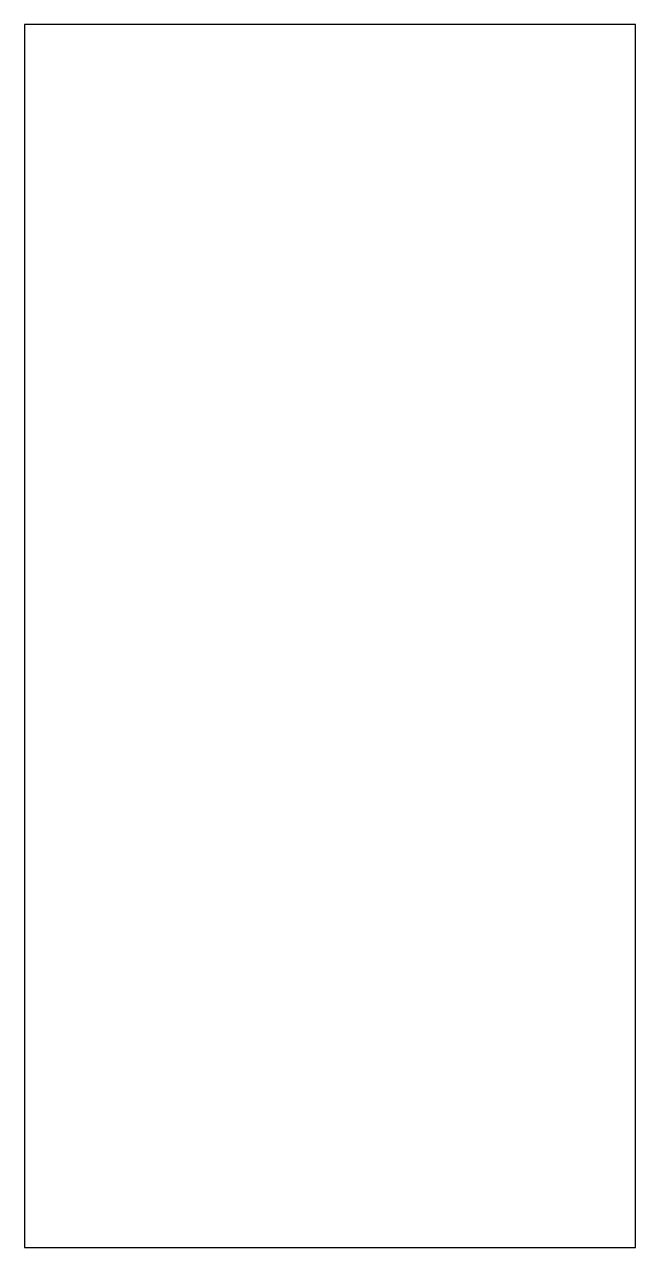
# Model space of a CAD drawing. Header units: millimetres. Extents: x 0 to 125, y 0 to 250.
import ezdxf

# ---------------------------------------------------------------- set-up
doc = ezdxf.new("R2010")
doc.units = ezdxf.units.MM
doc.layers.add('WF_PIECE_11', color=7, linetype='CONTINUOUS')

msp = doc.modelspace()

# ---------------------------------------------------------------- linework, layer by layer
at = {"layer": 'WF_PIECE_11'}
for p, q in [((125, 250), (0, 250)), ((0, 250), (0, 0)), ((125, 0), (125, 250)), ((0, 0), (125, 0))]:
    msp.add_line(p, q, dxfattribs=at)

doc.saveas('drawing.dxf')
